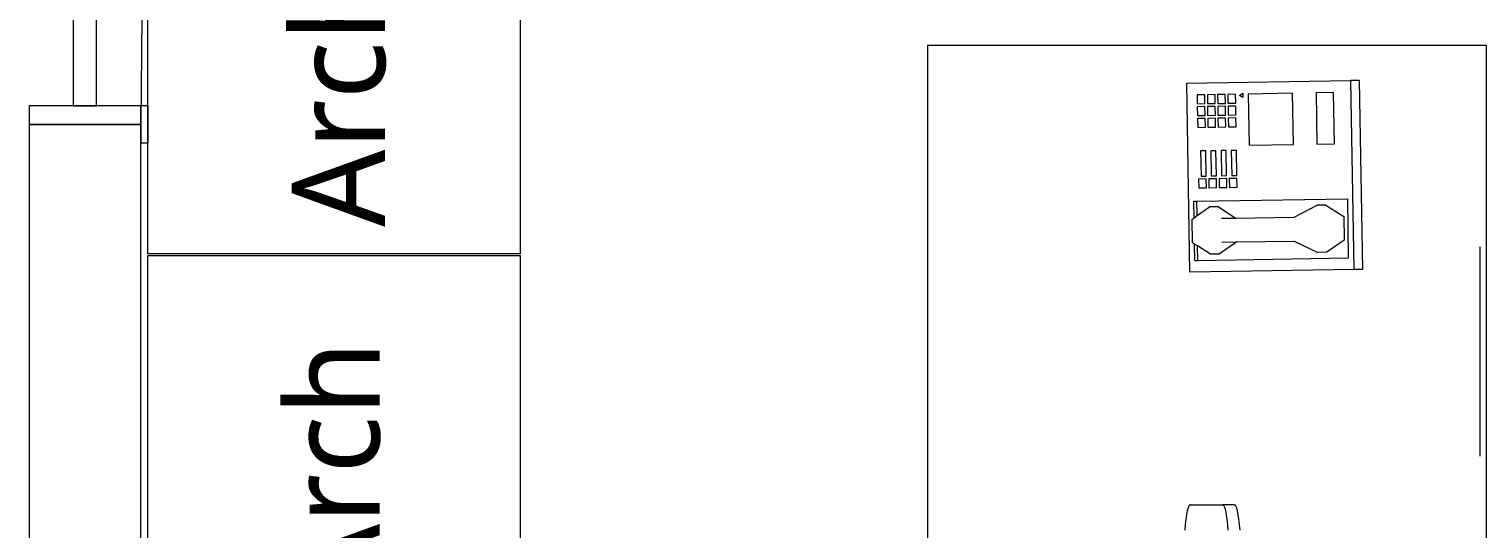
# Model space of a CAD drawing. Header units: metres. Extents: x -17 to 101, y 0 to 79.
# Drawn here: x 60.161 to 61.72, y 24.274 to 24.811 of the extents above; entities that cross this region are included whole.
import ezdxf

# ---------------------------------------------------------------- set-up
doc = ezdxf.new("R2010")
doc.units = ezdxf.units.M
doc.layers.add('Cotas varias El', color=253, linetype='Continuous', lineweight=13)
doc.styles.add('Generales', font='trebuc.ttf', dxfattribs={"height": 0.1})

msp = doc.modelspace()

# ---------------------------------------------------------------- linework, layer by layer
at = {"layer": 'Cotas varias El'}
for p, q in [((61.4047, 24.7531), (61.5806, 24.756)), ((61.4081, 24.5499), (61.4047, 24.7531)), ((61.4615, 24.7401), (61.465, 24.7425)), ((61.465, 24.7425), (61.4651, 24.7378)), ((61.5184, 24.7423), (61.4709, 24.7415)), ((61.5194, 24.6873), (61.5184, 24.7423)), ((61.5624, 24.743), (61.5437, 24.7427)), ((61.5437, 24.7427), (61.5446, 24.6878)), ((61.5634, 24.6881), (61.5624, 24.743)), ((61.5901, 24.7562), (61.5806, 24.756)), ((61.5806, 24.756), (61.5841, 24.5529)), ((61.5901, 24.7562), (61.5936, 24.553)), ((61.4241, 24.7407), (61.4159, 24.7406)), ((61.4159, 24.7406), (61.416, 24.731)), ((61.416, 24.731), (61.4243, 24.7312)), ((61.4243, 24.728), (61.4161, 24.7279)), ((61.4161, 24.7279), (61.4163, 24.7183)), ((61.4243, 24.7312), (61.4241, 24.7407)), ((61.4245, 24.7185), (61.4243, 24.728)), ((61.4351, 24.7409), (61.4269, 24.7407)), ((61.4269, 24.7407), (61.427, 24.7312)), ((61.427, 24.7312), (61.4353, 24.7314)), ((61.4353, 24.7282), (61.4271, 24.728)), ((61.4271, 24.728), (61.4272, 24.7185)), ((61.4353, 24.7314), (61.4351, 24.7409)), ((61.4355, 24.7187), (61.4353, 24.7282)), ((61.4461, 24.7411), (61.4379, 24.7409)), ((61.4379, 24.7409), (61.438, 24.7314)), ((61.438, 24.7314), (61.4463, 24.7315)), ((61.4463, 24.7284), (61.4381, 24.7282)), ((61.4381, 24.7282), (61.4382, 24.7187)), ((61.4463, 24.7315), (61.4461, 24.7411)), ((61.4465, 24.7188), (61.4463, 24.7284)), ((61.4571, 24.7413), (61.4489, 24.7411)), ((61.4489, 24.7411), (61.449, 24.7316)), ((61.449, 24.7316), (61.4573, 24.7317)), ((61.4573, 24.7286), (61.4491, 24.7284)), ((61.4491, 24.7284), (61.4492, 24.7189)), ((61.4573, 24.7317), (61.4571, 24.7413)), ((61.4575, 24.719), (61.4573, 24.7286)), ((61.4651, 24.7378), (61.4615, 24.7401)), ((61.4709, 24.7415), (61.4718, 24.6865)), ((61.4163, 24.7183), (61.4245, 24.7185)), ((61.4246, 24.7153), (61.4163, 24.7152)), ((61.4163, 24.7152), (61.4165, 24.7056)), ((61.4247, 24.7058), (61.4246, 24.7153)), ((61.4272, 24.7185), (61.4355, 24.7187)), ((61.4355, 24.7155), (61.4273, 24.7153)), ((61.4273, 24.7153), (61.4275, 24.7058)), ((61.4357, 24.706), (61.4355, 24.7155)), ((61.4382, 24.7187), (61.4465, 24.7188)), ((61.4465, 24.7157), (61.4383, 24.7155)), ((61.4383, 24.7155), (61.4385, 24.706)), ((61.4467, 24.7061), (61.4465, 24.7157)), ((61.4492, 24.7189), (61.4575, 24.719)), ((61.4575, 24.7159), (61.4493, 24.7157)), ((61.4493, 24.7157), (61.4495, 24.7062)), ((61.4577, 24.7063), (61.4575, 24.7159)), ((60.1608, 24.7089), (60.2808, 24.7089)), ((61.4165, 24.7056), (61.4247, 24.7058)), ((61.4275, 24.7058), (61.4357, 24.706)), ((61.4385, 24.706), (61.4467, 24.7061)), ((61.4495, 24.7062), (61.4577, 24.7063)), ((61.4251, 24.6804), (61.4196, 24.6803)), ((61.4196, 24.6803), (61.4201, 24.6533)), ((61.4256, 24.6534), (61.4251, 24.6804)), ((61.4361, 24.6806), (61.4306, 24.6805)), ((61.4306, 24.6805), (61.4311, 24.6535)), ((61.4366, 24.6536), (61.4361, 24.6806)), ((61.4416, 24.6807), (61.4421, 24.6537)), ((61.4471, 24.6807), (61.4416, 24.6807)), ((61.4476, 24.6538), (61.4471, 24.6807)), ((61.4581, 24.6809), (61.4526, 24.6808)), ((61.4526, 24.6808), (61.4531, 24.6539)), ((61.4586, 24.654), (61.4581, 24.6809)), ((61.4718, 24.6865), (61.5194, 24.6873)), ((61.5446, 24.6878), (61.5634, 24.6881)), ((61.4257, 24.6502), (61.4174, 24.6501)), ((61.4174, 24.6501), (61.4176, 24.6406)), ((61.4201, 24.6533), (61.4256, 24.6534)), ((61.4258, 24.6407), (61.4257, 24.6502)), ((61.4367, 24.6504), (61.4284, 24.6503)), ((61.4284, 24.6503), (61.4286, 24.6407)), ((61.4311, 24.6535), (61.4366, 24.6536)), ((61.4368, 24.6409), (61.4367, 24.6504)), ((61.4477, 24.6506), (61.4394, 24.6504)), ((61.4394, 24.6504), (61.4396, 24.6409)), ((61.4421, 24.6537), (61.4476, 24.6538)), ((61.4478, 24.6411), (61.4477, 24.6506)), ((61.4586, 24.6508), (61.4504, 24.6506)), ((61.4504, 24.6506), (61.4506, 24.6411)), ((61.4531, 24.6539), (61.4586, 24.654)), ((61.4588, 24.6413), (61.4586, 24.6508)), ((61.4176, 24.6406), (61.4258, 24.6407)), ((61.4286, 24.6407), (61.4368, 24.6409)), ((61.4396, 24.6409), (61.4478, 24.6411)), ((61.4506, 24.6411), (61.4588, 24.6413)), ((61.4123, 24.6262), (61.4155, 24.6262)), ((61.4126, 24.6086), (61.4123, 24.6262)), ((61.4155, 24.6262), (61.5773, 24.629)), ((61.4158, 24.6108), (61.4155, 24.6262)), ((61.4158, 24.6108), (61.4292, 24.6201)), ((61.4388, 24.6203), (61.4292, 24.6201)), ((61.4388, 24.6203), (61.458, 24.6079)), ((61.5195, 24.6089), (61.5447, 24.6221)), ((61.5542, 24.6222), (61.5447, 24.6221)), ((61.5542, 24.6222), (61.5735, 24.6099)), ((61.5773, 24.629), (61.5783, 24.5655)), ((61.4104, 24.6071), (61.4126, 24.6086)), ((61.4108, 24.5817), (61.4104, 24.6071)), ((61.4126, 24.6086), (61.4158, 24.6108)), ((61.458, 24.6079), (61.4422, 24.6076)), ((61.5195, 24.6089), (61.458, 24.6079)), ((61.5735, 24.6099), (61.5739, 24.5845)), ((61.4131, 24.5802), (61.4108, 24.5817)), ((61.4134, 24.5627), (61.4131, 24.5802)), ((61.4163, 24.5782), (61.4131, 24.5802)), ((61.4166, 24.5627), (61.4163, 24.5782)), ((61.4301, 24.5693), (61.4163, 24.5782)), ((61.4585, 24.5825), (61.4396, 24.5695)), ((61.4426, 24.5822), (61.4585, 24.5825)), ((61.4585, 24.5825), (61.52, 24.5835)), ((61.52, 24.5835), (61.5456, 24.5713)), ((61.5551, 24.5714), (61.5456, 24.5713)), ((61.5739, 24.5845), (61.5551, 24.5714)), ((61.4134, 24.5627), (61.4166, 24.5627)), ((61.4166, 24.5627), (61.5783, 24.5655)), ((61.4396, 24.5695), (61.4301, 24.5693)), ((61.5841, 24.5529), (61.4081, 24.5499)), ((61.5936, 24.553), (61.5841, 24.5529)), ((61.4053, 24.2934), (61.4045, 24.2893)), ((61.4061, 24.2966), (61.4053, 24.2934)), ((61.407, 24.2988), (61.4061, 24.2966)), ((61.4079, 24.3), (61.407, 24.2988)), ((61.4087, 24.3001), (61.4079, 24.3)), ((61.4087, 24.3001), (61.443, 24.3001)), ((61.4556, 24.3001), (61.443, 24.3001)), ((61.443, 24.3001), (61.4438, 24.3)), ((61.4438, 24.3), (61.4447, 24.2988)), ((61.4447, 24.2988), (61.4456, 24.2966)), ((61.4456, 24.2966), (61.4464, 24.2934)), ((61.4464, 24.2934), (61.4472, 24.2893)), ((61.4556, 24.3001), (61.4563, 24.3)), ((61.4563, 24.3), (61.4572, 24.2988)), ((61.4572, 24.2988), (61.4581, 24.2966)), ((61.4581, 24.2966), (61.459, 24.2934)), ((61.459, 24.2934), (61.4597, 24.2893)), ((61.4032, 24.2789), (61.4027, 24.2726)), ((61.4038, 24.2845), (61.4032, 24.2789)), ((61.4045, 24.2893), (61.4038, 24.2845)), ((61.4472, 24.2893), (61.4479, 24.2845)), ((61.4479, 24.2845), (61.4485, 24.2789)), ((61.4485, 24.2789), (61.449, 24.2726)), ((61.4597, 24.2893), (61.4604, 24.2845)), ((61.4604, 24.2845), (61.4611, 24.2789)), ((61.4611, 24.2789), (61.4616, 24.2727))]:
    msp.add_line(p, q, dxfattribs=at)
at = {"layer": 'Cotas varias El', "linetype": 'ByBlock'}
msp.add_line((61.7198, 24.5773), (61.7198, 24.3523), dxfattribs=at)
at = {"layer": 'Cotas varias El'}
for points in [[(60.2968, 26.4139), (60.2808, 24.7089), (60.1608, 24.7089), (60.1608, 22.9539), (58.5576, 22.9539), (58.5576, 22.9539), (57.5576, 22.9539), (57.5576, 23.0839), (57.5576, 23.0839), (57.5576, 23.1839), (57.1077, 23.1839), (57.1077, 26.4139), (60.2968, 26.4139)], [(60.6884, 24.5698), (60.2884, 24.5698), (60.2884, 24.9698), (60.6884, 24.9698), (60.6884, 24.5698)], [(61.1264, 23.2939), (61.1264, 24.7939), (61.7264, 24.7939), (61.7264, 23.2939), (61.1264, 23.2939)], [(60.2808, 22.8339), (60.2808, 24.7089)], [(60.6884, 24.1679), (60.2884, 24.1679), (60.2884, 24.5679), (60.6884, 24.5679), (60.6884, 24.1679)]]:
    msp.add_lwpolyline(points, dxfattribs=at)
at = {"layer": 'Cotas varias El', "linetype": 'Continuous'}
for points in [[(60.2333, 24.7289), (60.2333, 24.8289), (60.2083, 24.8289), (60.2083, 24.7289)], [(60.1608, 24.7089), (60.2808, 24.7089), (60.2808, 24.7289), (60.1608, 24.7289)], [(60.2808, 24.6889), (60.2888, 24.6889), (60.2888, 24.7289), (60.2808, 24.7289)]]:
    msp.add_lwpolyline(points, close=True, dxfattribs=at)

# ---------------------------------------------------------------- texts
at = {"layer": 'Cotas varias El', "char_height": 0.1, "attachment_point": 3, "rotation": 90, "style": 'Generales'}
for insert in [(60.4434, 24.8787), (60.4374, 24.4763)]:
    msp.add_mtext_dynamic_manual_height_columns('Arch', width=0.115, gutter_width=1, heights=[0.1165], dxfattribs=dict(at, insert=insert))

doc.saveas('drawing.dxf')
